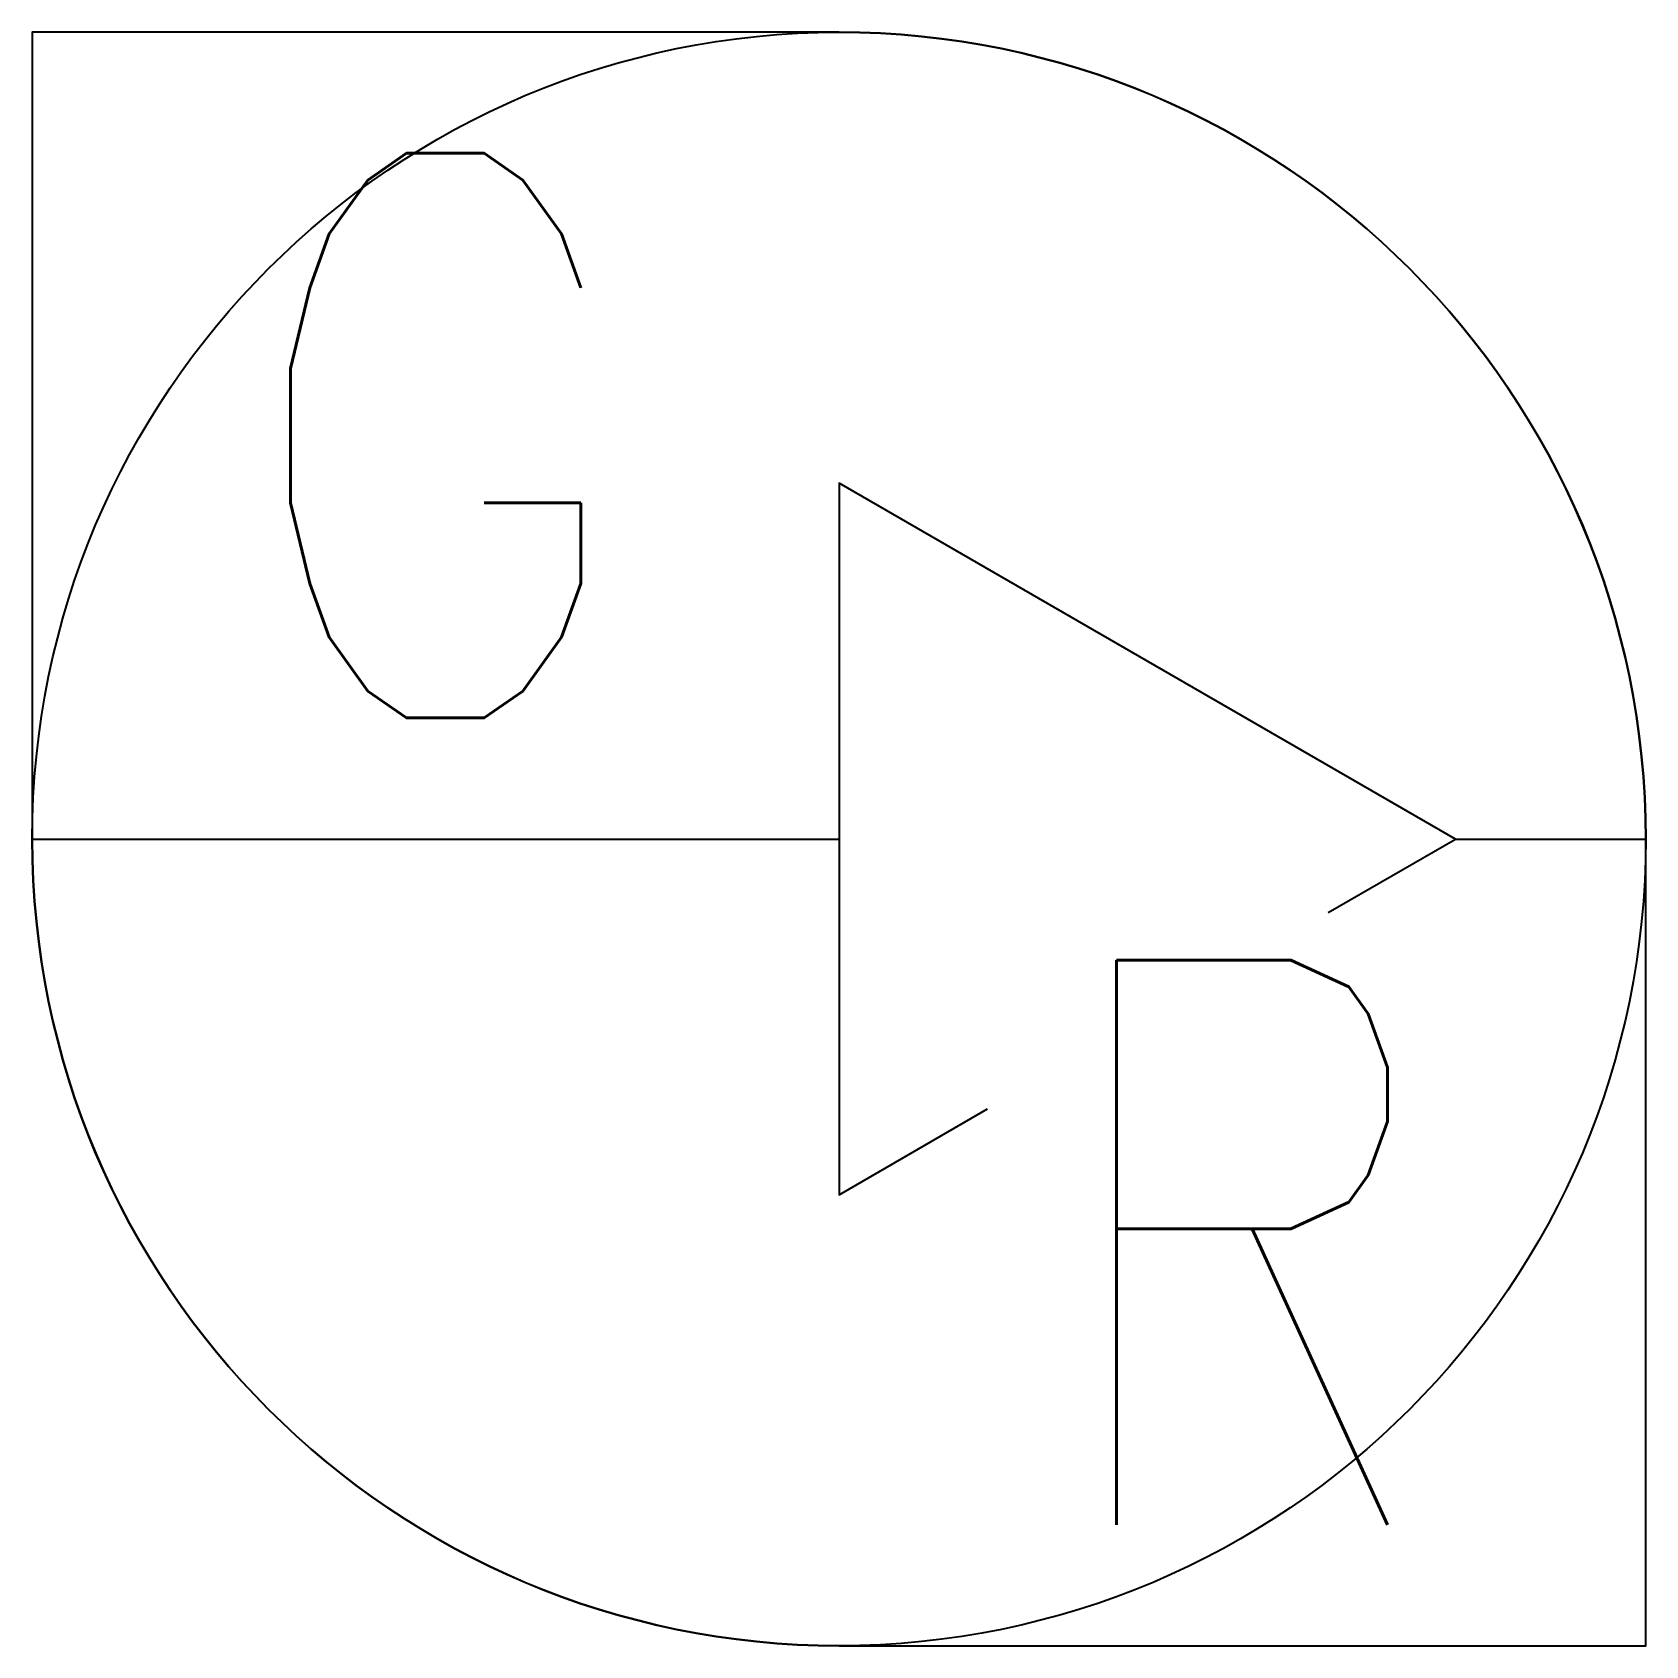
# Model space of a CAD drawing. Header units: feet. Extents: x -0.5 to 0.5, y -0.5 to 0.5.
import ezdxf
from ezdxf.enums import TextEntityAlignment as Align

# ---------------------------------------------------------------- set-up
doc = ezdxf.new("R2010")
doc.units = ezdxf.units.FT
doc.header["$MEASUREMENT"] = 0
doc.layers.add('3DFACE', color=7, linetype='Continuous')
doc.styles.add('SYM', font='SIMPLEX.SHX', dxfattribs={"width": 0.8})

msp = doc.modelspace()

# ---------------------------------------------------------------- linework, layer by layer
for p, q in [((-0.5, 0, 1.0001), (0, 0, 1.0001)), ((0.382, 0, 1.0001), (0.5, 0, 1.0001))]:
    msp.add_line(p, q)
at = {"elevation": 1.0001}
msp.add_lwpolyline([(0.5, 0, 0.41421), (0, 0.5), (-0.5, 0.5), (-0.5, 0, 0.41421), (0, -0.5), (0.5, -0.5)], format="xyb", close=True, dxfattribs=at)
msp.add_lwpolyline([(0.3031, -0.0455), (0.382, 0), (0, 0.2205), (0, -0.2205), (0.0921, -0.1673)], dxfattribs=at)
at = {"layer": '3DFACE'}
msp.add_circle((0, 0, 1), 0.5, dxfattribs=at)
at = {"layer": '3DFACE', "invisible_edges": 12}
for points in [[(0, 0.5, 1), (-0.5, 0.5, 1), (-0.5, 0, 1)], [(0, -0.5, 1), (0.5, -0.5, 1), (0.5, 0, 1)]]:
    msp.add_3dface(points, dxfattribs=at)
at = {"layer": 'Defpoints'}
msp.add_point((0, 0), dxfattribs=at)

# ---------------------------------------------------------------- texts
at = {"style": 'SYM', "width": 0.8}
for s, p in [('G', (-0.25, 0.25, 1)), ('R', (0.25, -0.25, 1))]:
    msp.add_text(s, height=0.35, dxfattribs=at).set_placement(p, align=Align.MIDDLE)

doc.saveas('drawing.dxf')
